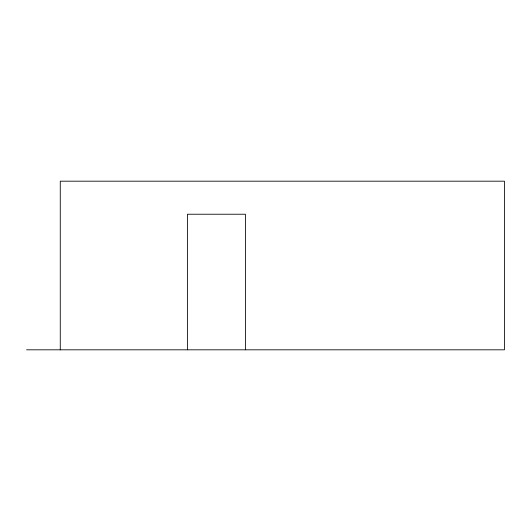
<?xml version="1.0" encoding="UTF-8"?>
<svg xmlns="http://www.w3.org/2000/svg" width="531" height="531" viewBox="0 0 531 531"><rect width="100%" height="100%" fill="white"/><g stroke="black" fill="none" stroke-linecap="round" stroke-linejoin="round"><path stroke-width="0.8" d="M26.55 349.816L504.45 349.816L504.45 181.184L60.268 181.184L60.268 349.816M245.428 349.816L245.428 214.232L187.416 214.232L187.416 349.816"/></g></svg>
